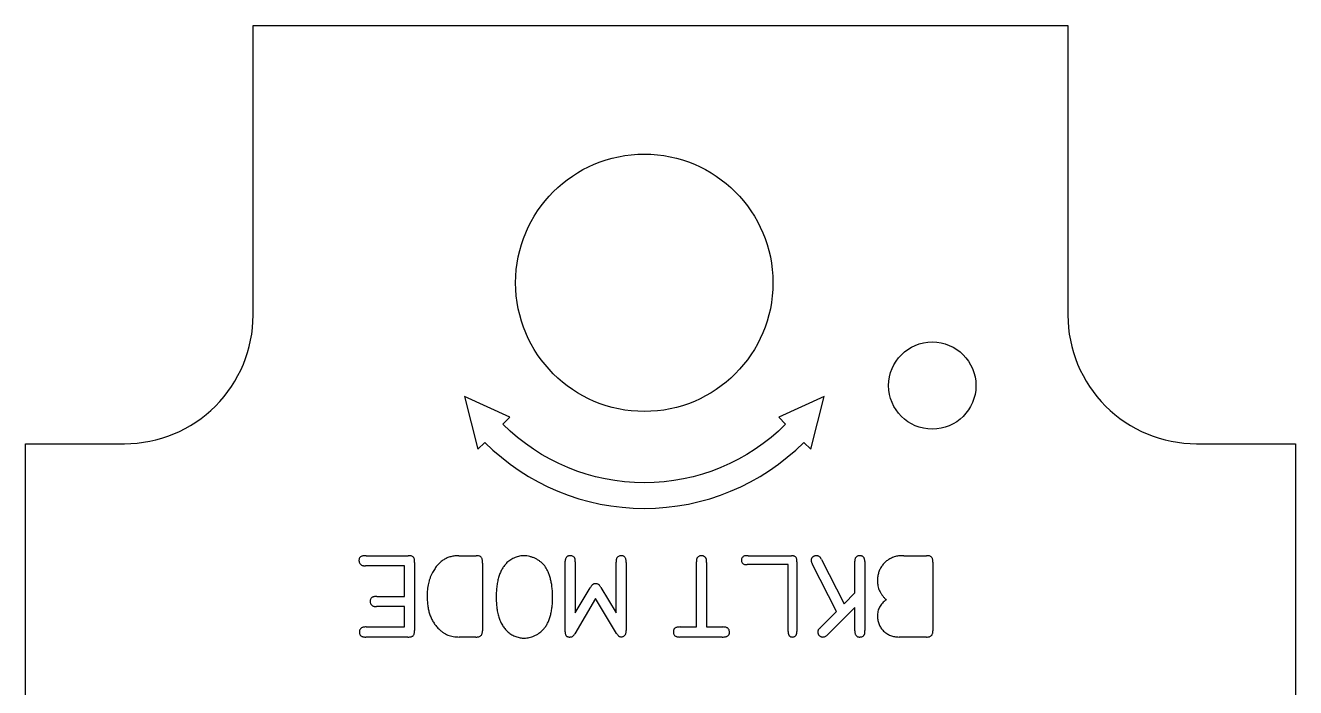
# Model space of a CAD drawing. Header units: millimetres. Extents: x -63 to 0, y -126 to 0.
# Drawn here: x -62.7 to 0, y -32.7 to 0 of the extents above; entities that cross this region are included whole.
import ezdxf

# ---------------------------------------------------------------- set-up
doc = ezdxf.new("R2010")
doc.units = ezdxf.units.MM
doc.layers.get('0').update_dxf_attribs({"linetype": 'CONTINUOUS'})

msp = doc.modelspace()

# ---------------------------------------------------------------- linework, layer by layer
for p, q in [((-45.871, -26.165), (-43.797, -26.165)), ((-41.293, -26.165), (-40.441, -26.165)), ((-27.021, -26.165), (-24.886, -26.165)), ((-19.335, -26.165), (-18.22, -26.165)), ((-43.977, -26.661), (-45.9, -26.661)), ((-43.977, -28.175), (-43.977, -26.661)), ((-43.482, -26.494), (-43.481, -29.856)), ((-40.132, -26.53), (-40.131, -29.865)), ((-36.049, -29.916), (-36.048, -26.439)), ((-35.553, -26.469), (-35.553, -28.984)), ((-33.536, -28.984), (-33.536, -26.48)), ((-33.041, -26.493), (-33.04, -29.851)), ((-29.572, -29.683), (-29.572, -26.471)), ((-29.077, -26.501), (-29.077, -29.683)), ((-25.05, -26.605), (-27.063, -26.605)), ((-25.05, -29.909), (-25.05, -26.605)), ((-24.61, -26.462), (-24.609, -29.909)), ((-22.654, -28.913), (-23.854, -26.568)), ((-23.396, -26.349), (-22.286, -28.537)), ((-21.755, -27.996), (-21.755, -26.44)), ((-21.26, -26.446), (-21.259, -29.849)), ((-17.906, -26.482), (-17.906, -29.873)), ((-45.34, -28.175), (-43.977, -28.175)), ((-35.553, -28.984), (-34.816, -27.759)), ((-34.285, -27.729), (-33.536, -28.984)), ((-22.286, -28.537), (-21.755, -27.996)), ((-43.977, -28.671), (-45.363, -28.671)), ((-43.977, -29.683), (-43.977, -28.671)), ((-34.545, -28.284), (-35.577, -30.019)), ((-33.513, -29.997), (-34.545, -28.284)), ((-21.755, -28.719), (-23.1, -30.078)), ((-21.755, -29.873), (-21.755, -28.719)), ((-23.444, -29.709), (-22.654, -28.913)), ((-45.871, -29.683), (-43.977, -29.683)), ((-30.38, -29.683), (-29.572, -29.683)), ((-29.077, -29.683), (-28.262, -29.682)), ((-23.468, -29.734), (-23.444, -29.709)), ((-43.81, -30.179), (-45.895, -30.178)), ((-40.454, -30.179), (-41.28, -30.178)), ((-38.065, -30.234), (-38.065, -30.233)), ((-28.293, -30.179), (-30.397, -30.178)), ((-18.214, -30.179), (-19.57, -30.178))]:
    msp.add_line(p, q)
for points in [[(-62.689, -20.64), (-57.799, -20.64, 0.414214), (-51.449, -14.29), (-51.449, 0), (-11.24, 0), (-11.24, -14.29, 0.414214), (-4.89, -20.64), (0, -20.64), (0, -84.138), (-4.889, -84.138, 0.414214), (-11.239, -90.487), (-11.239, -108.095), (-52.261, -126.357), (-52.261, -109.537, 0.414214), (-58.611, -103.188), (-62.689, -103.188)], [(-23.931, -20.913), (-23.271, -18.314), (-25.508, -19.336), (-25.167, -19.677, -0.414214), (-39.121, -19.677), (-38.78, -19.336), (-41.017, -18.314), (-40.357, -20.913), (-40.016, -20.572, 0.414214), (-24.272, -20.572)]]:
    msp.add_lwpolyline(points, format="xyb", close=True)
for centre, radius in [((-32.144, -12.7), 6.35), ((-17.931, -17.771), 2.153)]:
    msp.add_circle(centre, radius)
for points, knots in [([(-45.871, -26.165), (-45.899, -26.165), (-45.953, -26.165), (-46.028, -26.176), (-46.091, -26.193), (-46.143, -26.22), (-46.183, -26.255), (-46.211, -26.3), (-46.227, -26.352), (-46.226, -26.39), (-46.226, -26.41)], [0, 0, 0, 0, 0.17315, 0.32387, 0.453868, 0.569336, 0.672569, 0.774373, 0.880492, 1, 1, 1, 1]), ([(-43.482, -26.494), (-43.48, -26.465), (-43.478, -26.412), (-43.489, -26.339), (-43.507, -26.278), (-43.54, -26.23), (-43.587, -26.197), (-43.646, -26.175), (-43.718, -26.165), (-43.769, -26.165), (-43.797, -26.165)], [0, 0, 0, 0, 0.158944, 0.291446, 0.404705, 0.504515, 0.603966, 0.715313, 0.846477, 1, 1, 1, 1]), ([(-41.293, -26.165), (-41.328, -26.166), (-41.398, -26.167), (-41.501, -26.175), (-41.601, -26.191), (-41.697, -26.213), (-41.79, -26.241), (-41.879, -26.276), (-41.964, -26.317), (-42.047, -26.364), (-42.125, -26.419), (-42.201, -26.48), (-42.273, -26.548), (-42.343, -26.624), (-42.41, -26.706), (-42.474, -26.795), (-42.535, -26.891), (-42.573, -26.959), (-42.592, -26.993)], [0, 0, 0, 0, 0.065047, 0.1284, 0.190142, 0.250489, 0.309724, 0.368336, 0.425999, 0.483993, 0.542459, 0.601781, 0.662713, 0.725549, 0.790554, 0.857656, 0.927408, 1, 1, 1, 1]), ([(-40.132, -26.53), (-40.13, -26.498), (-40.127, -26.439), (-40.137, -26.358), (-40.155, -26.293), (-40.184, -26.24), (-40.23, -26.204), (-40.288, -26.18), (-40.36, -26.166), (-40.413, -26.166), (-40.441, -26.165)], [0, 0, 0, 0, 0.167025, 0.308373, 0.424684, 0.522532, 0.61785, 0.724419, 0.850374, 1, 1, 1, 1]), ([(-38.077, -26.165), (-38.114, -26.167), (-38.189, -26.169), (-38.301, -26.189), (-38.414, -26.216), (-38.525, -26.257), (-38.635, -26.305), (-38.737, -26.366), (-38.835, -26.431), (-38.893, -26.483), (-38.922, -26.509)], [0, 0, 0, 0, 0.118981, 0.240318, 0.364646, 0.49276, 0.622125, 0.749523, 0.874592, 1, 1, 1, 1]), ([(-37.06, -26.667), (-37.091, -26.631), (-37.153, -26.559), (-37.263, -26.466), (-37.384, -26.38), (-37.516, -26.306), (-37.654, -26.246), (-37.795, -26.202), (-37.936, -26.172), (-38.03, -26.168), (-38.077, -26.165)], [0, 0, 0, 0, 0.121113, 0.243963, 0.369981, 0.501105, 0.632263, 0.757497, 0.880131, 1, 1, 1, 1]), ([(-35.804, -26.165), (-35.822, -26.166), (-35.857, -26.168), (-35.906, -26.181), (-35.948, -26.203), (-35.984, -26.234), (-36.01, -26.274), (-36.031, -26.322), (-36.044, -26.378), (-36.046, -26.418), (-36.048, -26.439)], [0, 0, 0, 0, 0.132576, 0.252169, 0.363846, 0.475345, 0.587061, 0.708262, 0.846159, 1, 1, 1, 1]), ([(-35.571, -26.288), (-35.582, -26.27), (-35.606, -26.234), (-35.661, -26.197), (-35.728, -26.172), (-35.777, -26.168), (-35.804, -26.165)], [0, 0, 0, 0, 0.231012, 0.460822, 0.711885, 1, 1, 1, 1]), ([(-35.553, -26.469), (-35.553, -26.446), (-35.553, -26.407), (-35.557, -26.356), (-35.562, -26.318), (-35.568, -26.297), (-35.571, -26.288)], [0, 0, 0, 0, 0.376872, 0.644344, 0.837041, 1, 1, 1, 1]), ([(-33.512, -26.3), (-33.516, -26.311), (-33.524, -26.334), (-33.532, -26.373), (-33.536, -26.422), (-33.536, -26.459), (-33.536, -26.48)], [0, 0, 0, 0, 0.195455, 0.39503, 0.648136, 1, 1, 1, 1]), ([(-33.282, -26.165), (-33.307, -26.168), (-33.357, -26.172), (-33.424, -26.201), (-33.48, -26.242), (-33.502, -26.281), (-33.512, -26.3)], [0, 0, 0, 0, 0.267711, 0.527757, 0.774207, 1, 1, 1, 1]), ([(-33.041, -26.493), (-33.041, -26.467), (-33.041, -26.417), (-33.051, -26.347), (-33.07, -26.289), (-33.096, -26.241), (-33.132, -26.205), (-33.175, -26.18), (-33.227, -26.165), (-33.263, -26.165), (-33.282, -26.165)], [0, 0, 0, 0, 0.17066, 0.317377, 0.446715, 0.559937, 0.663798, 0.767108, 0.877172, 1, 1, 1, 1]), ([(-29.548, -26.294), (-29.552, -26.304), (-29.56, -26.324), (-29.568, -26.361), (-29.572, -26.41), (-29.572, -26.448), (-29.572, -26.471)], [0, 0, 0, 0, 0.180688, 0.369676, 0.62249, 1, 1, 1, 1]), ([(-29.323, -26.165), (-29.348, -26.167), (-29.395, -26.17), (-29.459, -26.196), (-29.512, -26.237), (-29.536, -26.275), (-29.548, -26.294)], [0, 0, 0, 0, 0.271625, 0.513707, 0.751405, 1, 1, 1, 1]), ([(-29.082, -26.336), (-29.086, -26.324), (-29.093, -26.3), (-29.113, -26.268), (-29.138, -26.238), (-29.17, -26.214), (-29.204, -26.192), (-29.242, -26.178), (-29.282, -26.167), (-29.309, -26.166), (-29.323, -26.165)], [0, 0, 0, 0, 0.120075, 0.2384687, 0.3574996, 0.4846429, 0.612941, 0.740114, 0.8675247, 1, 1, 1, 1]), ([(-27.196, -26.177), (-27.218, -26.187), (-27.261, -26.205), (-27.311, -26.255), (-27.344, -26.317), (-27.35, -26.363), (-27.353, -26.388)], [0, 0, 0, 0, 0.259647, 0.500227, 0.736166, 1, 1, 1, 1]), ([(-27.021, -26.165), (-27.037, -26.165), (-27.065, -26.165), (-27.102, -26.166), (-27.13, -26.165), (-27.154, -26.166), (-27.175, -26.168), (-27.189, -26.174), (-27.196, -26.177)], [0, 0, 0, 0, 0.2667698, 0.4752603, 0.6341102, 0.7384736, 0.8837943, 1, 1, 1, 1]), ([(-24.61, -26.462), (-24.609, -26.439), (-24.606, -26.395), (-24.617, -26.334), (-24.637, -26.281), (-24.667, -26.237), (-24.708, -26.204), (-24.759, -26.181), (-24.819, -26.167), (-24.863, -26.166), (-24.886, -26.165)], [0, 0, 0, 0, 0.148439, 0.277754, 0.394678, 0.503287, 0.610856, 0.724856, 0.853841, 1, 1, 1, 1]), ([(-23.655, -26.165), (-23.672, -26.166), (-23.705, -26.168), (-23.752, -26.181), (-23.796, -26.2), (-23.834, -26.227), (-23.866, -26.259), (-23.889, -26.297), (-23.905, -26.34), (-23.907, -26.37), (-23.908, -26.385)], [0, 0, 0, 0, 0.138748, 0.2672, 0.393061, 0.519184, 0.640151, 0.757898, 0.875014, 1, 1, 1, 1]), ([(-23.396, -26.349), (-23.405, -26.333), (-23.422, -26.303), (-23.452, -26.263), (-23.48, -26.23), (-23.51, -26.206), (-23.542, -26.186), (-23.577, -26.175), (-23.615, -26.166), (-23.641, -26.166), (-23.655, -26.165)], [0, 0, 0, 0, 0.164891, 0.309339, 0.437674, 0.551687, 0.657342, 0.767042, 0.878229, 1, 1, 1, 1]), ([(-21.51, -26.165), (-21.529, -26.166), (-21.565, -26.166), (-21.614, -26.18), (-21.658, -26.201), (-21.693, -26.232), (-21.72, -26.272), (-21.74, -26.321), (-21.752, -26.378), (-21.754, -26.419), (-21.755, -26.44)], [0, 0, 0, 0, 0.133156, 0.25354, 0.364978, 0.472416, 0.585886, 0.707765, 0.845834, 1, 1, 1, 1]), ([(-21.26, -26.446), (-21.261, -26.424), (-21.262, -26.383), (-21.275, -26.325), (-21.294, -26.275), (-21.323, -26.235), (-21.359, -26.203), (-21.403, -26.181), (-21.454, -26.168), (-21.491, -26.166), (-21.51, -26.165)], [0, 0, 0, 0, 0.154562, 0.289527, 0.412412, 0.524495, 0.632383, 0.744042, 0.865647, 1, 1, 1, 1]), ([(-19.805, -26.225), (-19.836, -26.236), (-19.898, -26.258), (-19.986, -26.299), (-20.07, -26.345), (-20.149, -26.397), (-20.223, -26.455), (-20.291, -26.519), (-20.354, -26.588), (-20.412, -26.663), (-20.465, -26.742), (-20.51, -26.826), (-20.548, -26.912), (-20.581, -27.002), (-20.605, -27.095), (-20.623, -27.191), (-20.635, -27.291), (-20.637, -27.359), (-20.638, -27.393)], [0, 0, 0, 0, 0.064827, 0.12781, 0.190041, 0.251426, 0.31205, 0.372678, 0.433337, 0.495205, 0.557063, 0.619022, 0.679985, 0.742095, 0.804314, 0.868424, 0.932975, 1, 1, 1, 1]), ([(-19.335, -26.165), (-19.361, -26.165), (-19.41, -26.165), (-19.479, -26.168), (-19.541, -26.171), (-19.614, -26.178), (-19.702, -26.194), (-19.77, -26.214), (-19.805, -26.225)], [0, 0, 0, 0, 0.161807, 0.306803, 0.437227, 0.55147, 0.769484, 1, 1, 1, 1]), ([(-17.906, -26.482), (-17.904, -26.456), (-17.901, -26.406), (-17.911, -26.337), (-17.933, -26.279), (-17.968, -26.232), (-18.015, -26.196), (-18.073, -26.174), (-18.143, -26.163), (-18.193, -26.165), (-18.22, -26.165)], [0, 0, 0, 0, 0.149106, 0.278762, 0.391647, 0.498437, 0.603918, 0.718935, 0.848851, 1, 1, 1, 1]), ([(-46.226, -26.41), (-46.223, -26.437), (-46.217, -26.488), (-46.184, -26.557), (-46.132, -26.611), (-46.087, -26.632), (-46.063, -26.643)], [0, 0, 0, 0, 0.269511, 0.509617, 0.744319, 1, 1, 1, 1]), ([(-46.063, -26.643), (-46.053, -26.647), (-46.035, -26.654), (-46.001, -26.66), (-45.956, -26.66), (-45.921, -26.661), (-45.9, -26.661)], [0, 0, 0, 0, 0.1851142, 0.3671247, 0.6151231, 1, 1, 1, 1]), ([(-38.922, -26.509), (-38.965, -26.556), (-39.052, -26.65), (-39.161, -26.813), (-39.253, -26.995), (-39.326, -27.197), (-39.385, -27.416), (-39.425, -27.656), (-39.45, -27.914), (-39.452, -28.092), (-39.454, -28.184)], [0, 0, 0, 0, 0.104917, 0.212948, 0.325254, 0.443443, 0.569143, 0.703178, 0.846557, 1, 1, 1, 1]), ([(-36.669, -28.252), (-36.67, -28.168), (-36.672, -28.003), (-36.691, -27.765), (-36.721, -27.542), (-36.763, -27.336), (-36.818, -27.144), (-36.885, -26.97), (-36.963, -26.81), (-37.028, -26.714), (-37.06, -26.667)], [0, 0, 0, 0, 0.153124, 0.297158, 0.432037, 0.559346, 0.678717, 0.790963, 0.898004, 1, 1, 1, 1]), ([(-29.077, -26.501), (-29.076, -26.479), (-29.075, -26.443), (-29.076, -26.398), (-29.078, -26.365), (-29.081, -26.346), (-29.082, -26.336)], [0, 0, 0, 0, 0.401467, 0.649783, 0.824414, 1, 1, 1, 1]), ([(-27.353, -26.388), (-27.35, -26.411), (-27.346, -26.457), (-27.312, -26.517), (-27.264, -26.568), (-27.222, -26.585), (-27.202, -26.593)], [0, 0, 0, 0, 0.251389, 0.506278, 0.756676, 1, 1, 1, 1]), ([(-27.202, -26.593), (-27.193, -26.596), (-27.177, -26.601), (-27.147, -26.604), (-27.11, -26.606), (-27.081, -26.605), (-27.063, -26.605)], [0, 0, 0, 0, 0.187553, 0.376242, 0.625932, 1, 1, 1, 1]), ([(-23.908, -26.385), (-23.908, -26.399), (-23.907, -26.429), (-23.897, -26.474), (-23.879, -26.521), (-23.862, -26.552), (-23.854, -26.568)], [0, 0, 0, 0, 0.217518, 0.453741, 0.714467, 1, 1, 1, 1]), ([(-42.592, -26.993), (-42.616, -27.038), (-42.663, -27.127), (-42.72, -27.265), (-42.768, -27.401), (-42.804, -27.54), (-42.83, -27.686), (-42.848, -27.843), (-42.859, -28.013), (-42.859, -28.132), (-42.86, -28.193)], [0, 0, 0, 0, 0.122914, 0.2423167, 0.358055, 0.4711403, 0.588028, 0.7150813, 0.8520537, 1, 1, 1, 1]), ([(-34.539, -27.548), (-34.553, -27.548), (-34.58, -27.548), (-34.618, -27.554), (-34.653, -27.565), (-34.684, -27.583), (-34.714, -27.611), (-34.744, -27.651), (-34.781, -27.7), (-34.804, -27.738), (-34.816, -27.759)], [0, 0, 0, 0, 0.11479, 0.216829, 0.313114, 0.402301, 0.506757, 0.63991, 0.804363, 1, 1, 1, 1]), ([(-34.285, -27.729), (-34.295, -27.712), (-34.314, -27.68), (-34.345, -27.639), (-34.373, -27.606), (-34.41, -27.574), (-34.466, -27.55), (-34.513, -27.549), (-34.539, -27.548)], [0, 0, 0, 0, 0.180712, 0.334806, 0.465176, 0.571568, 0.77288, 1, 1, 1, 1]), ([(-20.638, -27.393), (-20.637, -27.438), (-20.636, -27.527), (-20.617, -27.658), (-20.585, -27.781), (-20.538, -27.899), (-20.479, -28.013), (-20.401, -28.124), (-20.31, -28.235), (-20.239, -28.305), (-20.203, -28.34)], [0, 0, 0, 0, 0.126502, 0.247629, 0.365751, 0.481467, 0.59963, 0.724371, 0.857897, 1, 1, 1, 1]), ([(-45.34, -28.175), (-45.367, -28.175), (-45.417, -28.175), (-45.486, -28.185), (-45.545, -28.203), (-45.594, -28.229), (-45.631, -28.266), (-45.657, -28.31), (-45.671, -28.362), (-45.671, -28.4), (-45.671, -28.42)], [0, 0, 0, 0, 0.168511, 0.315053, 0.442072, 0.555361, 0.660409, 0.76483, 0.875171, 1, 1, 1, 1]), ([(-42.86, -28.193), (-42.858, -28.276), (-42.856, -28.437), (-42.83, -28.67), (-42.789, -28.887), (-42.728, -29.089), (-42.649, -29.277), (-42.55, -29.453), (-42.432, -29.621), (-42.339, -29.721), (-42.292, -29.771)], [0, 0, 0, 0, 0.144254, 0.280125, 0.407421, 0.528418, 0.6454, 0.762054, 0.879969, 1, 1, 1, 1]), ([(-39.454, -28.184), (-39.453, -28.235), (-39.453, -28.336), (-39.447, -28.483), (-39.435, -28.625), (-39.42, -28.761), (-39.399, -28.891), (-39.374, -29.015), (-39.344, -29.134), (-39.309, -29.247), (-39.27, -29.353), (-39.227, -29.454), (-39.178, -29.549), (-39.124, -29.639), (-39.066, -29.722), (-39.003, -29.8), (-38.936, -29.873), (-38.887, -29.915), (-38.862, -29.937)], [0, 0, 0, 0, 0.080424, 0.157711, 0.231972, 0.303725, 0.372685, 0.438908, 0.502962, 0.564675, 0.624091, 0.681389, 0.737383, 0.791688, 0.84518, 0.897488, 0.948885, 1, 1, 1, 1]), ([(-45.671, -28.42), (-45.671, -28.44), (-45.67, -28.478), (-45.656, -28.531), (-45.632, -28.576), (-45.597, -28.613), (-45.552, -28.64), (-45.497, -28.659), (-45.434, -28.671), (-45.388, -28.671), (-45.363, -28.671)], [0, 0, 0, 0, 0.131762, 0.248301, 0.356631, 0.464506, 0.57666, 0.700281, 0.839761, 1, 1, 1, 1]), ([(-37.147, -29.831), (-37.109, -29.786), (-37.031, -29.693), (-36.935, -29.534), (-36.853, -29.359), (-36.786, -29.167), (-36.735, -28.958), (-36.696, -28.736), (-36.673, -28.498), (-36.671, -28.336), (-36.669, -28.252)], [0, 0, 0, 0, 0.105705, 0.215134, 0.329018, 0.449631, 0.576639, 0.710541, 0.851416, 1, 1, 1, 1]), ([(-20.203, -28.34), (-20.237, -28.366), (-20.306, -28.417), (-20.396, -28.504), (-20.472, -28.597), (-20.535, -28.696), (-20.582, -28.802), (-20.615, -28.913), (-20.636, -29.031), (-20.637, -29.111), (-20.638, -29.152)], [0, 0, 0, 0, 0.135811, 0.265483, 0.389379, 0.51051, 0.62995, 0.749404, 0.87281, 1, 1, 1, 1]), ([(-20.638, -29.152), (-20.636, -29.188), (-20.633, -29.259), (-20.617, -29.363), (-20.593, -29.462), (-20.558, -29.557), (-20.516, -29.646), (-20.464, -29.73), (-20.403, -29.81), (-20.334, -29.883), (-20.257, -29.95), (-20.175, -30.009), (-20.087, -30.059), (-19.994, -30.101), (-19.895, -30.133), (-19.792, -30.158), (-19.682, -30.172), (-19.608, -30.176), (-19.57, -30.178)], [0, 0, 0, 0, 0.0656672, 0.1292712, 0.1907949, 0.2514776, 0.3112794, 0.3708286, 0.430761, 0.492448, 0.5542435, 0.6152475, 0.6760773, 0.7375715, 0.800409, 0.8645007, 0.9311682, 1, 1, 1, 1]), ([(-45.871, -29.683), (-45.897, -29.683), (-45.946, -29.682), (-46.015, -29.694), (-46.074, -29.712), (-46.122, -29.741), (-46.16, -29.777), (-46.186, -29.822), (-46.201, -29.875), (-46.201, -29.913), (-46.202, -29.933)], [0, 0, 0, 0, 0.165475, 0.309871, 0.436909, 0.551529, 0.656124, 0.761672, 0.873792, 1, 1, 1, 1]), ([(-46.202, -29.933), (-46.201, -29.953), (-46.201, -29.99), (-46.186, -30.041), (-46.163, -30.085), (-46.128, -30.121), (-46.083, -30.148), (-46.029, -30.166), (-45.965, -30.177), (-45.919, -30.178), (-45.895, -30.178)], [0, 0, 0, 0, 0.129754, 0.244204, 0.352358, 0.457624, 0.571353, 0.69607, 0.837509, 1, 1, 1, 1]), ([(-43.81, -30.179), (-43.781, -30.178), (-43.728, -30.178), (-43.654, -30.168), (-43.595, -30.146), (-43.547, -30.114), (-43.513, -30.067), (-43.492, -30.007), (-43.48, -29.936), (-43.48, -29.884), (-43.481, -29.856)], [0, 0, 0, 0, 0.158509, 0.290837, 0.404817, 0.504314, 0.603454, 0.715941, 0.846957, 1, 1, 1, 1]), ([(-42.292, -29.771), (-42.257, -29.804), (-42.19, -29.869), (-42.078, -29.952), (-41.961, -30.023), (-41.837, -30.082), (-41.706, -30.125), (-41.57, -30.157), (-41.427, -30.175), (-41.33, -30.177), (-41.28, -30.178)], [0, 0, 0, 0, 0.127204, 0.250621, 0.372465, 0.493612, 0.615913, 0.73974, 0.867629, 1, 1, 1, 1]), ([(-40.454, -30.179), (-40.428, -30.178), (-40.378, -30.176), (-40.309, -30.164), (-40.251, -30.14), (-40.203, -30.106), (-40.167, -30.06), (-40.144, -30.003), (-40.131, -29.937), (-40.131, -29.89), (-40.131, -29.865)], [0, 0, 0, 0, 0.151334, 0.282226, 0.399665, 0.509459, 0.617605, 0.730437, 0.856419, 1, 1, 1, 1]), ([(-38.862, -29.937), (-38.833, -29.959), (-38.774, -30.004), (-38.68, -30.063), (-38.582, -30.114), (-38.48, -30.156), (-38.377, -30.19), (-38.273, -30.215), (-38.169, -30.23), (-38.1, -30.232), (-38.065, -30.233)], [0, 0, 0, 0, 0.128897, 0.256024, 0.383031, 0.510763, 0.636864, 0.759967, 0.880017, 1, 1, 1, 1]), ([(-38.065, -30.234), (-38.025, -30.232), (-37.943, -30.228), (-37.82, -30.206), (-37.698, -30.171), (-37.575, -30.124), (-37.457, -30.066), (-37.345, -29.997), (-37.241, -29.92), (-37.178, -29.861), (-37.147, -29.831)], [0, 0, 0, 0, 0.1189, 0.238815, 0.363412, 0.491768, 0.621792, 0.748494, 0.874822, 1, 1, 1, 1]), ([(-36.049, -29.916), (-36.048, -29.937), (-36.047, -29.977), (-36.04, -30.033), (-36.022, -30.08), (-35.997, -30.119), (-35.962, -30.148), (-35.92, -30.168), (-35.87, -30.178), (-35.835, -30.178), (-35.816, -30.178)], [0, 0, 0, 0, 0.155255, 0.291579, 0.412642, 0.523484, 0.629654, 0.738626, 0.861022, 1, 1, 1, 1]), ([(-35.816, -30.178), (-35.792, -30.177), (-35.747, -30.177), (-35.694, -30.153), (-35.658, -30.126), (-35.633, -30.096), (-35.603, -30.061), (-35.586, -30.034), (-35.577, -30.019)], [0, 0, 0, 0, 0.233282, 0.442763, 0.55123, 0.677088, 0.828103, 1, 1, 1, 1]), ([(-33.513, -29.997), (-33.504, -30.012), (-33.486, -30.04), (-33.46, -30.077), (-33.436, -30.108), (-33.404, -30.137), (-33.357, -30.163), (-33.315, -30.164), (-33.294, -30.165)], [0, 0, 0, 0, 0.180134, 0.33639, 0.467656, 0.579524, 0.780795, 1, 1, 1, 1]), ([(-33.294, -30.165), (-33.273, -30.165), (-33.235, -30.165), (-33.181, -30.15), (-33.135, -30.126), (-33.099, -30.091), (-33.07, -30.045), (-33.052, -29.989), (-33.04, -29.923), (-33.04, -29.876), (-33.04, -29.851)], [0, 0, 0, 0, 0.131363, 0.247704, 0.354167, 0.460184, 0.572987, 0.698011, 0.838777, 1, 1, 1, 1]), ([(-30.38, -29.683), (-30.406, -29.683), (-30.455, -29.684), (-30.523, -29.694), (-30.582, -29.712), (-30.63, -29.738), (-30.668, -29.773), (-30.693, -29.816), (-30.71, -29.866), (-30.711, -29.902), (-30.711, -29.921)], [0, 0, 0, 0, 0.168067, 0.313873, 0.443459, 0.557405, 0.664641, 0.767971, 0.878026, 1, 1, 1, 1]), ([(-30.711, -29.921), (-30.711, -29.941), (-30.709, -29.98), (-30.692, -30.032), (-30.668, -30.079), (-30.632, -30.115), (-30.587, -30.144), (-30.532, -30.163), (-30.468, -30.175), (-30.422, -30.177), (-30.397, -30.178)], [0, 0, 0, 0, 0.130829, 0.247349, 0.357249, 0.465448, 0.577582, 0.702496, 0.841047, 1, 1, 1, 1]), ([(-28.293, -30.179), (-28.265, -30.178), (-28.212, -30.177), (-28.14, -30.166), (-28.078, -30.148), (-28.027, -30.123), (-27.988, -30.088), (-27.959, -30.046), (-27.944, -29.994), (-27.943, -29.958), (-27.942, -29.939)], [0, 0, 0, 0, 0.174047, 0.323777, 0.455577, 0.569309, 0.675346, 0.776885, 0.882429, 1, 1, 1, 1]), ([(-27.942, -29.939), (-27.943, -29.919), (-27.945, -29.881), (-27.962, -29.828), (-27.985, -29.782), (-28.023, -29.746), (-28.069, -29.716), (-28.125, -29.697), (-28.19, -29.684), (-28.237, -29.683), (-28.262, -29.682)], [0, 0, 0, 0, 0.129367, 0.244583, 0.353255, 0.461557, 0.575019, 0.700289, 0.84096, 1, 1, 1, 1]), ([(-25.05, -29.909), (-25.049, -29.93), (-25.047, -29.97), (-25.036, -30.025), (-25.018, -30.072), (-24.995, -30.112), (-24.962, -30.141), (-24.924, -30.163), (-24.879, -30.175), (-24.847, -30.177), (-24.83, -30.178)], [0, 0, 0, 0, 0.159106, 0.301148, 0.426235, 0.540226, 0.648063, 0.756801, 0.871454, 1, 1, 1, 1]), ([(-24.83, -30.178), (-24.813, -30.177), (-24.781, -30.175), (-24.736, -30.162), (-24.699, -30.139), (-24.666, -30.11), (-24.642, -30.071), (-24.625, -30.024), (-24.612, -29.969), (-24.61, -29.93), (-24.609, -29.909)], [0, 0, 0, 0, 0.126924, 0.242718, 0.351139, 0.459469, 0.575157, 0.698742, 0.839735, 1, 1, 1, 1]), ([(-23.51, -29.769), (-23.521, -29.782), (-23.544, -29.806), (-23.567, -29.848), (-23.582, -29.89), (-23.582, -29.919), (-23.582, -29.933)], [0, 0, 0, 0, 0.278441, 0.534686, 0.767919, 1, 1, 1, 1]), ([(-23.582, -29.933), (-23.581, -29.951), (-23.578, -29.985), (-23.564, -30.033), (-23.541, -30.076), (-23.509, -30.111), (-23.472, -30.14), (-23.43, -30.162), (-23.384, -30.175), (-23.351, -30.177), (-23.334, -30.178)], [0, 0, 0, 0, 0.135992, 0.262785, 0.38568, 0.508513, 0.63054, 0.749346, 0.871185, 1, 1, 1, 1]), ([(-23.468, -29.734), (-23.477, -29.741), (-23.492, -29.752), (-23.505, -29.765), (-23.51, -29.769)], [0, 0, 0, 0, 0.6527436, 1, 1, 1, 1]), ([(-23.334, -30.178), (-23.313, -30.177), (-23.273, -30.176), (-23.215, -30.159), (-23.157, -30.125), (-23.121, -30.095), (-23.1, -30.078)], [0, 0, 0, 0, 0.243925, 0.455944, 0.693288, 1, 1, 1, 1]), ([(-21.755, -29.873), (-21.755, -29.897), (-21.754, -29.943), (-21.742, -30.006), (-21.724, -30.061), (-21.695, -30.105), (-21.659, -30.14), (-21.614, -30.163), (-21.561, -30.177), (-21.524, -30.177), (-21.504, -30.178)], [0, 0, 0, 0, 0.159605, 0.300745, 0.425525, 0.538138, 0.644303, 0.753647, 0.868925, 1, 1, 1, 1]), ([(-21.504, -30.178), (-21.48, -30.176), (-21.435, -30.173), (-21.373, -30.151), (-21.321, -30.113), (-21.296, -30.079), (-21.283, -30.062)], [0, 0, 0, 0, 0.272628, 0.518129, 0.754978, 1, 1, 1, 1]), ([(-21.283, -30.062), (-21.279, -30.052), (-21.27, -30.03), (-21.265, -29.998), (-21.261, -29.967), (-21.261, -29.934), (-21.258, -29.894), (-21.259, -29.865), (-21.259, -29.849)], [0, 0, 0, 0, 0.150863, 0.328376, 0.442162, 0.587682, 0.777764, 1, 1, 1, 1]), ([(-18.214, -30.179), (-18.189, -30.178), (-18.142, -30.178), (-18.076, -30.166), (-18.02, -30.144), (-17.974, -30.111), (-17.941, -30.065), (-17.916, -30.01), (-17.905, -29.945), (-17.905, -29.898), (-17.906, -29.873)], [0, 0, 0, 0, 0.148383, 0.278061, 0.393824, 0.500926, 0.609061, 0.723923, 0.853601, 1, 1, 1, 1])]:
    msp.add_open_spline(points, degree=3, knots=knots)

doc.saveas('drawing.dxf')
